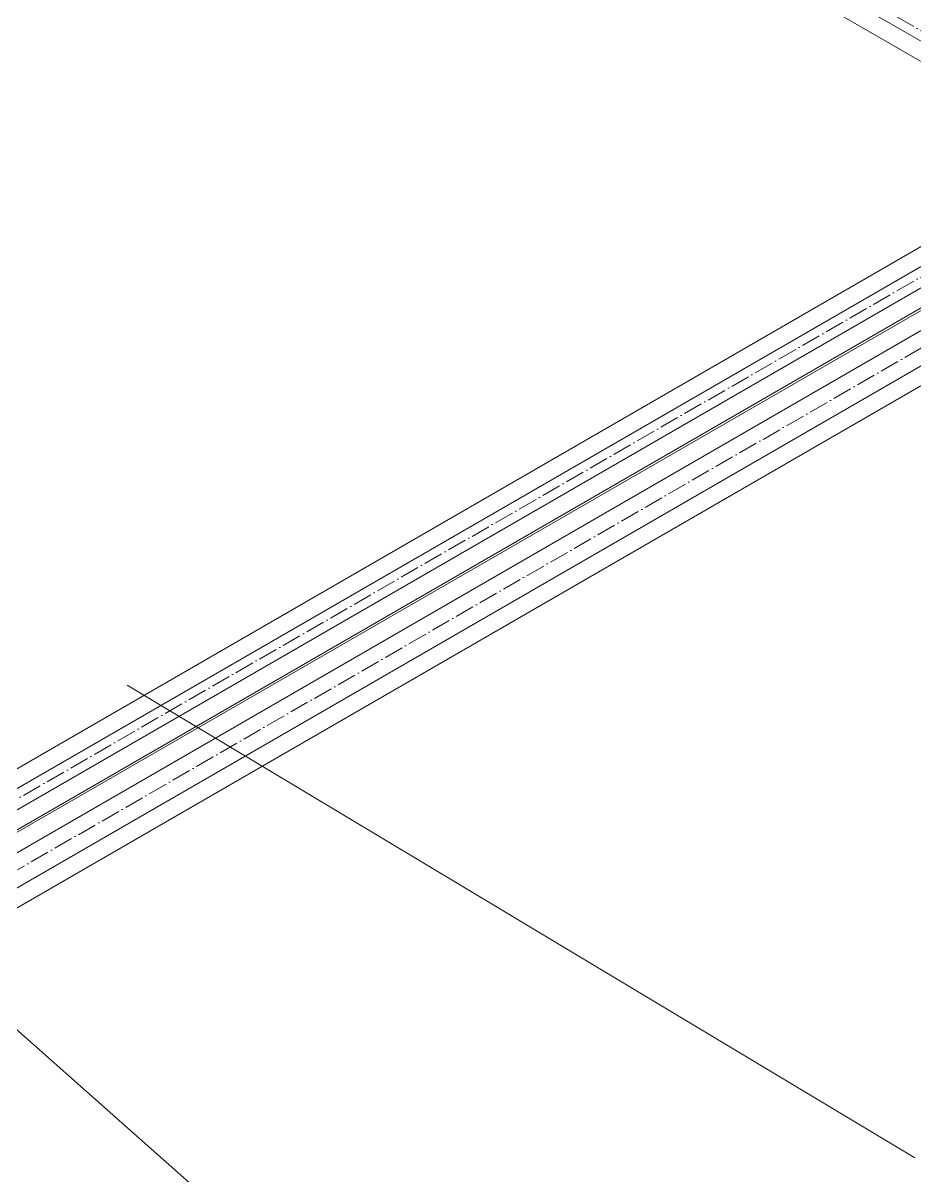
# Model space of a CAD drawing. Header units: millimetres. Extents: x -88595 to 880822, y -1054509 to -148035.
# Drawn here: x 389946 to 390407, y -320590 to -319994 of the extents above; entities that cross this region are included whole.
import ezdxf

# ---------------------------------------------------------------- set-up
doc = ezdxf.new("R2010")
doc.units = ezdxf.units.MM
doc.linetypes.add('$12$ADSK_Осевая', pattern=[14, 10, -2, 0, -2])
for name, color, linetype, lineweight in [('Изоляция', 7, 'Continuous', 18), ('Марки', 7, 'Continuous', 20), ('Трубопровод', 7, 'Continuous', 18)]:
    doc.layers.add(name, color=color, linetype=linetype, lineweight=lineweight)

msp = doc.modelspace()

# ---------------------------------------------------------------- linework, layer by layer
at = {"layer": 'Изоляция', "color": 190, "true_color": 0x8000ff}
for p, q in [((386376.75, -317685.13), (390506.63, -320069.52)), ((390506.63, -320053.63), (389455.54, -320660.48)), ((389469.3, -320684.31), (390520.39, -320077.46))]:
    msp.add_line(p, q, dxfattribs=at)
at = {"layer": 'Изоляция', "color": 134, "true_color": 0x00a6a6}
for p, q in [((390570.63, -320049.75), (389447.52, -320698.18)), ((389464.46, -320727.52), (390587.57, -320079.09))]:
    msp.add_line(p, q, dxfattribs=at)
at = {"layer": 'Марки'}
for p, q in [((389999.38, -320336.33), (390406.89, -320580.83)), ((389895.66, -320473.4), (390406.89, -320925.36))]:
    msp.add_line(p, q, dxfattribs=at)
at = {"layer": 'Трубопровод', "color": 190, "true_color": 0x8000ff}
for p, q in [((386378.61, -317675.81), (390513.77, -320063.24)), ((390513.77, -320059.9), (389460.04, -320668.27)), ((389464.8, -320676.52), (390518.53, -320068.14))]:
    msp.add_line(p, q, dxfattribs=at)
at = {"layer": 'Трубопровод', "color": 190, "linetype": '$12$ADSK_Осевая', "true_color": 0x8000ff}
for p, q in [((390516.15, -320059.12), (386380.99, -317671.69)), ((390516.15, -320059.12), (386380.99, -317671.69)), ((390516.15, -320064.02), (389462.42, -320672.39)), ((390516.15, -320064.02), (389462.42, -320672.39))]:
    msp.add_line(p, q, dxfattribs=at)
at = {"layer": 'Трубопровод', "color": 134, "true_color": 0x00a6a6}
for p, q in [((390577.23, -320056.33), (389452.02, -320705.97)), ((389459.96, -320719.73), (390585.17, -320070.08))]:
    msp.add_line(p, q, dxfattribs=at)
at = {"layer": 'Трубопровод', "color": 134, "linetype": '$12$ADSK_Осевая', "true_color": 0x00a6a6}
msp.add_line((390581.2, -320063.21), (389455.99, -320712.85), dxfattribs=at)
msp.add_line((390581.2, -320063.21), (389455.99, -320712.85), dxfattribs=at)

doc.saveas('drawing.dxf')
